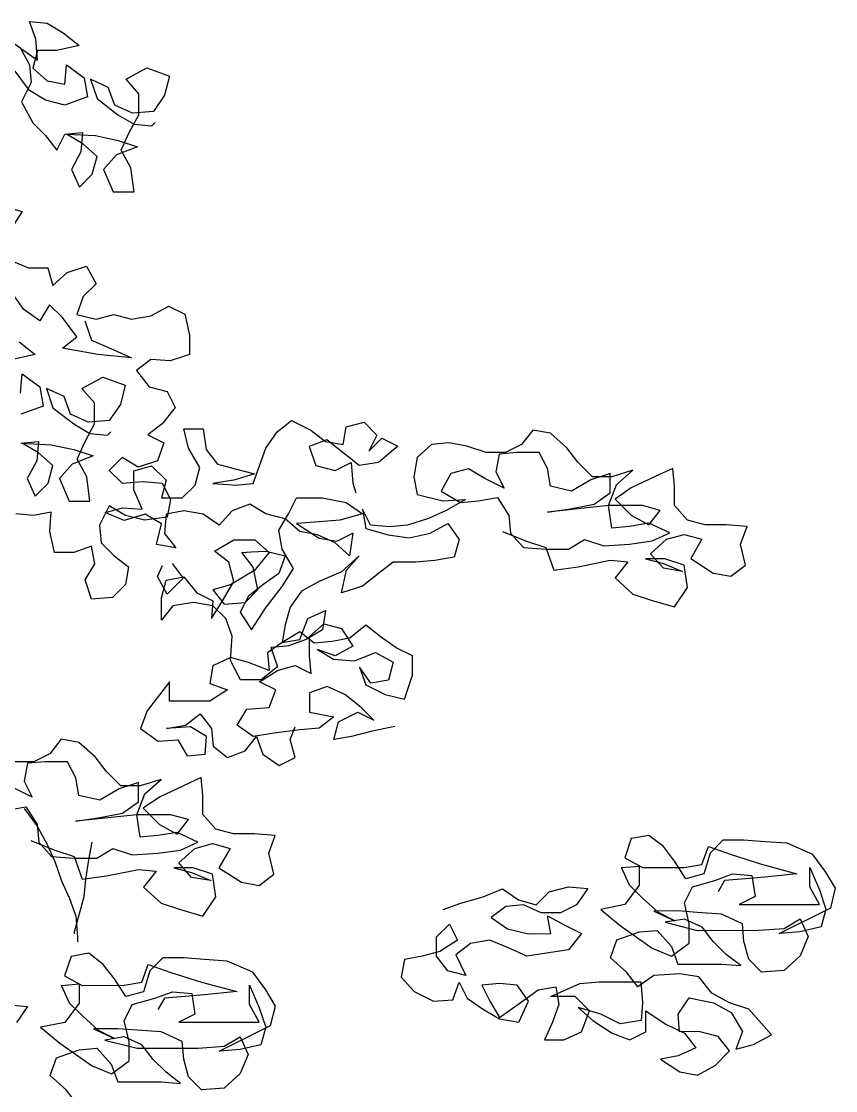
# Model space of a CAD drawing. Header units: millimetres. Extents: x 61831 to 121408, y 302 to 24841.
# Drawn here: x 99131 to 100001, y 7103 to 8245 of the extents above; entities that cross this region are included whole.
import ezdxf

# ---------------------------------------------------------------- set-up
doc = ezdxf.new("R2010")
doc.units = ezdxf.units.MM

# ---------------------------------------------------------------- blocks, each defined once
blk = doc.blocks.new('A$C299802A9')
at = {"color": 64, "true_color": 0x7aa300}
for p, q in [((2003.8, 4968.7), (1996.9, 4987.6)), ((1996.9, 4987.6), (2015.8, 4985.9)), ((2015.8, 4985.9), (2033, 4975.6)), ((1967.7, 4973.8), (1988.3, 4958.4)), ((2005.5, 4946.4), (2003.8, 4968.7)), ((2033, 4975.6), (2050.2, 4961.9)), ((1986.6, 4960.1), (1997, 4941.2)), ((1988.3, 4958.4), (2005.5, 4946.4)), ((2050.2, 4961.9), (2026.2, 4956.7)), ((2005.5, 4956.7), (2000.4, 4937.8)), ((2026.2, 4956.7), (2005.5, 4956.7)), ((1997, 4913.7), (1981.5, 4934.3)), ((1997, 4941.2), (1998.7, 4922.3)), ((2000.4, 4937.8), (2015.9, 4924)), ((2034.8, 4920.6), (2036.5, 4941.3)), ((2036.5, 4941.3), (2055.4, 4927.5)), ((2015.9, 4924), (2034.8, 4920.6)), ((2055.4, 4927.5), (2058.9, 4906.9)), ((1998.7, 4922.3), (1988.4, 4901.7)), ((2014.2, 4903.4), (1997, 4913.7)), ((1988.4, 4901.7), (2000.4, 4879.3)), ((2034.8, 4898.3), (2014.2, 4903.4)), ((2058.9, 4906.9), (2034.8, 4898.3)), ((2000.4, 4879.3), (2014.2, 4865.6)), ((2026.3, 4850.1), (2034.8, 4867.3)), ((2034.8, 4867.3), (2053.7, 4869.1)), ((2053.8, 4857), (2036.6, 4867.3)), ((2036.6, 4867.3), (2067.5, 4865.6)), ((2053.7, 4869.1), (2052, 4848.4)), ((2067.5, 4865.6), (2083.6, 4862.2)), ((2014.2, 4865.6), (2026.3, 4850.1)), ((2069.2, 4843.3), (2053.8, 4857)), ((2052, 4848.4), (2041.7, 4829.5)), ((2064.1, 4824.4), (2069.2, 4843.3)), ((2089.5, 4844.7), (2076.1, 4829.6)), ((2041.7, 4829.5), (2050.4, 4810.6)), ((2050.4, 4810.6), (2064.1, 4824.4)), ((2076.1, 4829.6), (2086.5, 4805.5)), ((2086.5, 4805.5), (2102.9, 4805.5)), ((1970.2, 4789.8), (1989.1, 4784.7)), ((1989.1, 4784.7), (1977.1, 4765.7)), ((1975.4, 4733.1), (1996, 4724.5)), ((1996, 4724.5), (2016.6, 4724.5)), ((2016.6, 4724.5), (2021.8, 4705.6)), ((2021.8, 4705.6), (2037.3, 4719.4)), ((2037.3, 4719.4), (2057.9, 4726.3)), ((2057.9, 4726.3), (2068.2, 4707.4)), ((2068.2, 4707.4), (2054.5, 4693.6)), ((1990.9, 4679.8), (1978.8, 4697)), ((2018.4, 4685), (2008.1, 4667.8)), ((2032.2, 4671.2), (2018.4, 4685)), ((2054.5, 4693.6), (2047.6, 4674.7)), ((2008.1, 4667.8), (1990.9, 4679.8)), ((2047.6, 4674.7), (2068.3, 4669.6)), ((2068.3, 4669.6), (2087.2, 4674.7)), ((2087.2, 4674.7), (2106.1, 4669.6)), ((2106.1, 4669.6), (2126.7, 4673.1)), ((2126.7, 4673.1), (2144.6, 4682.9)), ((2047.6, 4650.6), (2032.2, 4671.2)), ((2056.2, 4667.8), (2063.1, 4647.2)), ((2032.2, 4638.6), (2047.6, 4650.6)), ((1985.8, 4645.4), (2003, 4631.7)), ((2070, 4631.7), (2032.2, 4638.6)), ((2063.1, 4647.2), (2087.2, 4636.9)), ((2003, 4631.7), (1978.9, 4626.5)), ((2106.1, 4628.3), (2070, 4631.7)), ((2087.2, 4636.9), (2106.1, 4628.3)), ((2126.7, 4626.6), (2111.3, 4614.6)), ((2147.4, 4624.9), (2126.7, 4626.6)), ((2162.6, 4630), (2147.4, 4624.9)), ((2111.3, 4614.6), (2125, 4597.4)), ((1987.5, 4590.4), (1989.2, 4611)), ((1989.2, 4611), (2008.2, 4597.3)), ((2052.8, 4595.6), (2075.2, 4607.7)), ((2075.2, 4607.7), (2099.3, 4599.1)), ((2008.2, 4597.3), (2011.6, 4576.7)), ((2033.9, 4587), (2015, 4595.6)), ((2015, 4595.6), (2021.9, 4575)), ((2066.6, 4580.2), (2052.8, 4595.6)), ((2099.3, 4599.1), (2094.1, 4578.5)), ((2125, 4597.4), (2144, 4592.3)), ((2144, 4592.3), (2152.6, 4575.1)), ((2040.8, 4568.1), (2033.9, 4587)), ((2066.6, 4557.8), (2066.6, 4580.2)), ((2011.6, 4576.7), (1987.6, 4568.1)), ((2021.9, 4575), (2044.3, 4557.8)), ((2094.1, 4578.5), (2082.1, 4561.3)), ((2152.6, 4575.1), (2138.8, 4557.9)), ((2059.8, 4559.5), (2040.8, 4568.1)), ((2044.3, 4557.8), (2061.5, 4547.5)), ((2056.3, 4538.9), (2066.6, 4557.8)), ((2082.1, 4561.3), (2059.8, 4559.5)), ((2138.8, 4557.9), (2123.4, 4545.9)), ((2061.5, 4547.5), (2080.4, 4545.8)), ((2080.4, 4545.8), (2083.8, 4549.3)), ((2123.4, 4545.9), (2140.6, 4537.3)), ((2167, 4531.9), (2161.9, 4552.5)), ((2161.9, 4552.5), (2182.5, 4552.5)), ((2182.5, 4552.5), (2185.9, 4530.2)), ((1987.6, 4537.1), (2006.5, 4538.9)), ((2006.5, 4526.8), (1989.3, 4537.1)), ((1989.3, 4537.1), (2020.2, 4535.4)), ((2006.5, 4538.9), (2004.8, 4518.2)), ((2020.2, 4535.4), (2044.3, 4530.3)), ((2047.8, 4520), (2056.3, 4538.9)), ((2140.6, 4537.3), (2133.7, 4518.4)), ((2022, 4513.1), (2006.5, 4526.8)), ((2064.9, 4523.5), (2042.6, 4514.8)), ((2044.3, 4530.3), (2064.9, 4523.5)), ((2179.1, 4511.2), (2167, 4531.9)), ((2185.9, 4530.2), (2198, 4514.7)), ((2004.8, 4518.2), (1994.5, 4499.3)), ((2016.8, 4494.2), (2022, 4513.1)), ((2042.6, 4514.8), (2028.9, 4499.4)), ((2058.1, 4501.1), (2047.8, 4520)), ((2095.9, 4521.8), (2082.1, 4508)), ((2113.1, 4511.5), (2095.9, 4521.8)), ((2108.6, 4507.7), (2127.5, 4512.9)), ((2133.7, 4518.4), (2113.1, 4511.5)), ((2127.5, 4512.9), (2143, 4497.5)), ((2198, 4514.7), (2202.3, 4513.5)), ((2061.6, 4475.3), (2058.1, 4501.1)), ((2082.1, 4508), (2095.9, 4494.3)), ((2108.6, 4487.1), (2108.6, 4507.7)), ((2173.9, 4492.3), (2179.1, 4511.2)), ((1994.5, 4499.3), (2003.1, 4480.4)), ((2003.1, 4480.4), (2016.8, 4494.2)), ((2028.9, 4499.4), (2039.2, 4475.3)), ((2095.9, 4494.3), (2118.3, 4496)), ((2118.3, 4496), (2138.9, 4494.3)), ((2143, 4497.5), (2137.9, 4478.6)), ((2138.9, 4494.3), (2147.5, 4477.1)), ((2160.2, 4478.6), (2173.9, 4492.3)), ((2208.1, 4496.4), (2192.8, 4494.1)), ((2192.8, 4494.1), (2209.3, 4492.9)), ((2117.2, 4466.5), (2108.6, 4487.1)), ((2137.9, 4478.6), (2160.2, 4478.6)), ((2039.2, 4475.3), (2061.6, 4475.3)), ((2082.2, 4470.2), (2071.9, 4449.5)), ((2077.7, 4463), (2096.6, 4468.2)), ((2099.4, 4459.9), (2082.2, 4470.2)), ((2096.6, 4468.2), (2117.2, 4466.5)), ((2147.5, 4477.1), (2144.1, 4458.2)), ((2218.2, 4466.6), (2213.5, 4464.9)), ((2001.4, 4459.8), (1982.5, 4461.5)), ((2020.3, 4463.3), (2001.4, 4459.8)), ((2018.6, 4442.6), (2020.3, 4463.3)), ((2098.3, 4454.5), (2077.7, 4463)), ((2120.7, 4461.3), (2098.3, 4454.5)), ((2120, 4454.7), (2099.4, 4459.9)), ((2144.1, 4458.2), (2120, 4454.7)), ((2137.9, 4451.1), (2120.7, 4461.3)), ((2143, 4461.4), (2141.3, 4440.7)), ((2161.9, 4464.8), (2143, 4461.4)), ((2182.6, 4461.4), (2161.9, 4464.8)), ((2199.8, 4449.4), (2182.6, 4461.4)), ((2213.5, 4464.9), (2199.8, 4449.4)), ((2071.9, 4449.5), (2073.6, 4430.6)), ((2132.7, 4428.7), (2137.9, 4451.1)), ((2023.8, 4420.3), (2018.6, 4442.6)), ((2141.3, 4440.7), (2153.4, 4425.3)), ((2194.6, 4421.9), (2215.2, 4433.9)), ((2215.2, 4433.9), (2229.4, 4433.9)), ((2044.4, 4420.3), (2023.8, 4420.3)), ((2063.3, 4427.2), (2044.4, 4420.3)), ((2066.8, 4408.3), (2063.3, 4427.2)), ((2073.6, 4430.6), (2087.4, 4416.9)), ((2153.4, 4425.3), (2132.7, 4428.7)), ((2210.1, 4409.9), (2194.6, 4421.9)), ((2223.9, 4420.2), (2233.8, 4420.9)), ((2235.9, 4404.7), (2223.9, 4420.2)), ((2087.4, 4416.9), (2102.9, 4404.9)), ((2215.3, 4389.2), (2210.1, 4409.9)), ((2056.5, 4391.1), (2066.8, 4408.3)), ((2102.9, 4404.9), (2099.4, 4386)), ((2133.8, 4394.6), (2139, 4406.6)), ((2149.3, 4408.4), (2161.3, 4392.9)), ((2237.6, 4401.3), (2211.9, 4385.8)), ((2241.1, 4380.7), (2235.9, 4404.7)), ((2239.6, 4403.8), (2237.6, 4401.3)), ((2063.4, 4370.5), (2056.5, 4391.1)), ((2099.4, 4386), (2085.7, 4372.2)), ((2144.1, 4375.7), (2133.8, 4394.6)), ((2138, 4372), (2143.1, 4390.9)), ((2143.1, 4390.9), (2162, 4394.3)), ((2161.3, 4392.9), (2144.1, 4375.7)), ((2162, 4394.3), (2175.8, 4377.2)), ((2203.3, 4368.6), (2215.3, 4389.2)), ((2175.8, 4377.2), (2193, 4368.6)), ((2211.9, 4385.8), (2193, 4380.6)), ((2193, 4380.6), (2205, 4365.2)), ((2227.3, 4366.9), (2241.1, 4380.7)), ((2245.8, 4385.5), (2230.8, 4373.8)), ((2085.7, 4372.2), (2063.4, 4370.5)), ((2138, 4347.9), (2138, 4372)), ((2150, 4363.4), (2138, 4347.9)), ((2172.3, 4366.9), (2150, 4363.4)), ((2193, 4363.4), (2172.3, 4366.9)), ((2193, 4368.6), (2191.3, 4349.7)), ((2191.3, 4349.7), (2203.3, 4368.6)), ((2206.7, 4349.7), (2193, 4363.4)), ((2205, 4365.2), (2227.3, 4366.9)), ((2230.8, 4373.8), (2222.2, 4356.6)), ((2249.7, 4361.8), (2252.6, 4365.6)), ((2222.2, 4356.6), (2234.2, 4337.7)), ((2234.2, 4337.7), (2249.7, 4361.8)), ((2213.6, 4330.8), (2206.7, 4349.7)), ((2211.9, 4305), (2213.6, 4330.8)), ((2266.8, 4324), (2251.4, 4313.2)), ((2268.1, 4320), (2254.9, 4318.8)), ((2254.9, 4318.8), (2261.8, 4298.2)), ((2211.9, 4308.1), (2193, 4299.4)), ((2230.8, 4302.9), (2211.9, 4308.1)), ((2251.4, 4313.2), (2253.2, 4294.3)), ((2193, 4299.4), (2189.6, 4280.5)), ((2222.3, 4284.4), (2211.9, 4305)), ((2253.2, 4294.3), (2230.8, 4302.9)), ((2261.8, 4298.2), (2244.6, 4284.4)), ((2261.8, 4294.4), (2275.6, 4298.1)), ((2244.6, 4284.4), (2222.3, 4284.4)), ((2242.9, 4282.3), (2261.8, 4294.4)), ((2146.6, 4282.2), (2122.6, 4251.3)), ((2146.6, 4261.6), (2146.6, 4282.2)), ((2189.6, 4280.5), (2208.5, 4273.7)), ((2208.5, 4273.7), (2189.6, 4261.6)), ((2260.1, 4273.7), (2242.9, 4282.3)), ((2253.2, 4254.8), (2260.1, 4273.7)), ((2189.6, 4261.6), (2146.6, 4261.6)), ((2122.6, 4251.3), (2115.7, 4232.3)), ((2218.8, 4235.9), (2229.1, 4253.1)), ((2229.1, 4253.1), (2253.2, 4254.8)), ((2163.8, 4235.8), (2179.3, 4247.9)), ((2179.3, 4247.9), (2191.3, 4232.4)), ((2115.7, 4232.3), (2134.6, 4218.6)), ((2143.2, 4232.4), (2163.8, 4235.8)), ((2169, 4234.1), (2143.2, 4232.4)), ((2186.2, 4223.8), (2169, 4234.1)), ((2191.3, 4232.4), (2193.1, 4213.5)), ((2236, 4223.9), (2218.8, 4235.9)), ((2258.4, 4227.3), (2236, 4223.9)), ((2285.9, 4230.8), (2258.4, 4227.3)), ((2275.6, 4220.5), (2280.7, 4234.2)), ((2298.2, 4231.8), (2285.9, 4230.8)), ((2030.8, 4220.9), (2018.8, 4205.4)), ((2049.8, 4217.5), (2030.8, 4220.9)), ((2067, 4202), (2049.8, 4217.5)), ((2134.6, 4218.6), (2155.3, 4220.3)), ((2155.3, 4220.3), (2165.6, 4203.2)), ((2184.5, 4204.9), (2186.2, 4223.8)), ((2227.5, 4208.4), (2239.5, 4223.9)), ((2239.5, 4223.9), (2246.4, 4205)), ((2280.7, 4201.5), (2275.6, 4220.5)), ((2018.8, 4205.4), (2001.6, 4196.8)), ((2165.6, 4203.2), (2184.5, 4204.9)), ((2193.1, 4213.5), (2208.6, 4201.5)), ((2208.6, 4201.5), (2227.5, 4208.4)), ((2246.4, 4205), (2263.6, 4192.9)), ((2001.6, 4196.8), (1981, 4196.8)), ((1994.8, 4195.1), (1991.4, 4176.2)), ((2013.7, 4196.8), (1994.8, 4195.1)), ((2037.7, 4196.8), (2013.7, 4196.8)), ((2046.4, 4179.7), (2037.7, 4196.8)), ((2079, 4186.6), (2067, 4202)), ((2263.6, 4192.9), (2280.7, 4201.5)), ((2094.5, 4171.1), (2079, 4186.6)), ((2000, 4159), (1979.3, 4169.3)), ((1991.4, 4176.2), (2000, 4159)), ((2049.8, 4160.8), (2046.4, 4179.7)), ((2113.4, 4174.6), (2092.8, 4167.7)), ((2115.1, 4171.1), (2094.5, 4171.1)), ((2113.4, 4153.9), (2113.4, 4174.6)), ((2137.5, 4178), (2115.1, 4171.1)), ((2120.3, 4162.5), (2137.5, 4178)), ((2161.5, 4171.2), (2135.8, 4159.1)), ((2180.4, 4179.8), (2161.5, 4171.2)), ((2182.2, 4160.9), (2180.4, 4179.8)), ((2072.2, 4155.6), (2049.8, 4160.8)), ((2092.8, 4167.7), (2072.2, 4155.6)), ((2111.7, 4140.2), (2120.3, 4162.5)), ((2135.8, 4159.1), (2118.6, 4147.1)), ((2182.2, 4140.3), (2182.2, 4160.9)), ((1972.5, 4145.2), (1993.1, 4148.7)), ((1991.4, 4147), (2005.1, 4128.1)), ((1993.1, 4148.7), (2005.1, 4129.8)), ((2096.2, 4141.9), (2113.4, 4153.9)), ((2118.6, 4147.1), (2135.8, 4129.9)), ((2111.7, 4140.2), (2046.4, 4133.3)), ((2046.4, 4133.3), (2070.5, 4136.7)), ((2070.5, 4136.7), (2096.2, 4141.9)), ((2147.8, 4140.2), (2111.7, 4140.2)), ((2115.2, 4116.1), (2111.7, 4140.2)), ((2166.7, 4135.1), (2147.8, 4140.2)), ((2154.7, 4119.6), (2166.7, 4135.1)), ((2195.9, 4124.8), (2182.2, 4140.3)), ((2005.1, 4129.8), (2006.9, 4110.9)), ((2005.1, 4128.1), (2015.5, 4109.2)), ((2135.8, 4129.9), (2154.7, 4119.6)), ((2214.9, 4119.7), (2195.9, 4124.8)), ((1998.3, 4112.6), (2024.1, 4102.3)), ((2134.1, 4117.9), (2115.2, 4116.1)), ((2154.7, 4121.3), (2134.1, 4117.9)), ((2177, 4111), (2154.7, 4121.3)), ((2237.2, 4119.7), (2214.9, 4119.7)), ((2259.5, 4118), (2237.2, 4119.7)), ((2252.7, 4099.1), (2259.5, 4118)), ((2006.9, 4110.9), (2020.6, 4095.4)), ((2015.5, 4109.2), (2024.1, 4090.3)), ((2024.1, 4102.3), (2044.7, 4095.4)), ((2063.6, 4110.9), (2060.2, 4092)), ((2068.8, 4093.7), (2086, 4104.1)), ((2086, 4104.1), (2106.6, 4097.2)), ((2134.1, 4099), (2158.2, 4102.4)), ((2156.4, 4088.7), (2173.6, 4104.2)), ((2158.2, 4102.4), (2177, 4111)), ((2173.6, 4104.2), (2192.5, 4109.3)), ((2192.5, 4109.3), (2211.4, 4104.2)), ((2211.4, 4104.2), (2199.4, 4083.5)), ((2020.6, 4095.4), (2044.7, 4093.7)), ((2024.1, 4090.3), (2031, 4069.6)), ((2044.7, 4095.4), (2053.3, 4071.4)), ((2044.7, 4093.7), (2068.8, 4093.7)), ((2060.2, 4092), (2056.8, 4071.4)), ((2106.6, 4097.2), (2134.1, 4099)), ((2257.9, 4076.7), (2252.7, 4099.1)), ((2079.1, 4074.8), (2113.5, 4081.7)), ((2113.5, 4081.7), (2132.4, 4080)), ((2132.4, 4080), (2118.7, 4062.8)), ((2171.9, 4083.5), (2151.3, 4083.5)), ((2151.3, 4083.5), (2170.2, 4078.4)), ((2170.2, 4073.2), (2156.4, 4088.7)), ((2170.2, 4078.4), (2190.8, 4069.8)), ((2192.6, 4076.7), (2171.9, 4083.5)), ((2199.4, 4083.5), (2223.5, 4068.1)), ((2031, 4069.6), (2039.6, 4050.7)), ((2053.3, 4071.4), (2079.1, 4074.8)), ((2056.8, 4071.4), (2055.1, 4052.5)), ((2190.8, 4069.8), (2170.2, 4073.2)), ((2196, 4052.6), (2192.6, 4076.7)), ((2223.5, 4068.1), (2242.4, 4064.7)), ((2242.4, 4064.7), (2257.9, 4076.7)), ((2118.7, 4062.8), (2137.6, 4045.7)), ((2039.6, 4050.7), (2046.5, 4031.8)), ((2055.1, 4052.5), (2044.8, 4014.7)), ((2137.6, 4045.7), (2158.2, 4038.8)), ((2182.3, 4032), (2196, 4052.6)), ((2158.2, 4038.8), (2182.3, 4032)), ((2046.5, 4031.8), (2048.2, 4009.5)), ((2044.8, 4014.7), (2044.8, 4012.9)), ((2048.2, 4009.5), (2048.2, 4004.3)), ((2041.4, 3988.9), (2034.5, 3968.2)), ((2060.3, 3992.3), (2041.4, 3988.9)), ((2075.8, 3980.3), (2060.3, 3992.3)), ((2139.3, 3987.2), (2125.6, 3973.5)), ((2161.7, 3987.3), (2139.3, 3987.2)), ((2184, 3985.6), (2161.7, 3987.3)), ((2087.8, 3964.8), (2075.8, 3980.3)), ((2117, 3961.4), (2123.9, 3980.3)), ((2123.9, 3980.3), (2148, 3971.8)), ((2208.1, 3983.9), (2184, 3985.6)), ((2235.6, 3971.9), (2208.1, 3983.9)), ((2034.5, 3968.2), (2053.4, 3957.9)), ((2099.9, 3945.9), (2087.8, 3964.8)), ((2125.6, 3973.5), (2118.8, 3951.1)), ((2148, 3971.8), (2180.6, 3961.5)), ((2249.4, 3953), (2235.6, 3971.9)), ((2031.1, 3957.9), (2050, 3959.7)), ((2039.7, 3939), (2031.1, 3957.9)), ((2050, 3959.7), (2050, 3939)), ((2053.4, 3957.9), (2098.1, 3958)), ((2098.1, 3958), (2117, 3961.4)), ((2180.6, 3961.5), (2218.4, 3951.2)), ((2232.2, 3937.5), (2232.2, 3958.1)), ((2232.2, 3958.1), (2242.5, 3934)), ((2259.7, 3935.8), (2249.4, 3953)), ((2118.8, 3951.1), (2099.9, 3945.9)), ((2106.7, 3937.4), (2130.8, 3944.3)), ((2130.8, 3944.3), (2149.7, 3951.1)), ((2141.1, 3944.3), (2134.2, 3932.2)), ((2163.4, 3946), (2141.1, 3944.3)), ((2149.7, 3951.1), (2170.3, 3949.4)), ((2184.1, 3947.7), (2163.4, 3946)), ((2170.3, 3949.4), (2173.8, 3927.1)), ((2218.4, 3951.2), (2184.1, 3947.7)), ((1974.4, 3937.2), (1995, 3935.5)), ((1995, 3935.5), (1983, 3918.3)), ((2050, 3939), (2034.6, 3918.4)), ((2053.5, 3925.3), (2039.7, 3939)), ((2098.2, 3920.2), (2106.7, 3937.4)), ((2242.5, 3918.6), (2232.2, 3937.5)), ((2242.5, 3934), (2249.4, 3913.4)), ((2254.6, 3915.1), (2259.7, 3935.8)), ((2034.6, 3918.4), (2008.8, 3913.2)), ((2070.7, 3909.8), (2053.5, 3925.3)), ((2103.3, 3897.8), (2098.2, 3920.2)), ((2173.8, 3927.1), (2156.6, 3918.5)), ((2156.6, 3918.5), (2242.5, 3918.6)), ((2008.8, 3913.2), (2029.4, 3896)), ((2091.3, 3911.6), (2065.5, 3911.5)), ((2065.5, 3911.5), (2087.9, 3901.2)), ((2087.9, 3901.2), (2070.7, 3909.8)), ((2111.9, 3909.9), (2091.3, 3911.6)), ((2137.7, 3908.2), (2111.9, 3909.9)), ((2160.1, 3897.9), (2137.7, 3908.2)), ((2199.6, 3887.6), (2254.6, 3915.1)), ((2249.4, 3913.4), (2244.3, 3894.5)), ((2029.4, 3896), (2063.8, 3872)), ((2098.2, 3903), (2077.5, 3899.5)), ((2077.5, 3899.5), (2111.9, 3891)), ((2117.1, 3894.4), (2098.2, 3903)), ((2103.4, 3877.2), (2103.3, 3897.8)), ((2161.8, 3879), (2160.1, 3897.9)), ((2204.8, 3892.8), (2221.9, 3903.1)), ((2221.9, 3903.1), (2230.5, 3884.2)), ((2026, 3880.6), (2050.1, 3889.2)), ((2050.1, 3889.2), (2069, 3890.9)), ((2069, 3890.9), (2084.4, 3873.7)), ((2111.9, 3891), (2177.3, 3891)), ((2129.1, 3878.9), (2117.1, 3894.4)), ((2177.3, 3891), (2204.8, 3892.8)), ((2221.9, 3889.3), (2199.6, 3887.6)), ((2244.3, 3894.5), (2221.9, 3889.3)), ((2230.5, 3884.2), (2222, 3863.6)), ((2019.1, 3861.6), (2026, 3880.6)), ((2063.8, 3872), (2084.5, 3863.4)), ((2084.4, 3873.7), (2091.3, 3854.8)), ((2084.5, 3863.4), (2103.4, 3877.2)), ((2142.9, 3865.2), (2129.1, 3878.9)), ((2167, 3860.1), (2161.8, 3879)), ((2036.3, 3846.2), (2019.1, 3861.6)), ((2158.4, 3853.2), (2142.9, 3865.2)), ((2222, 3863.6), (2204.8, 3848.1)), ((2091.3, 3854.8), (2137.8, 3854.9)), ((2137.8, 3854.9), (2158.4, 3853.2)), ((2180.7, 3846.3), (2167, 3860.1)), ((2048.4, 3830.7), (2036.3, 3846.2)), ((2204.8, 3848.1), (2180.7, 3846.3))]:
    blk.add_line(p, q, dxfattribs=at)
at = {"color": 62, "true_color": 0x91c200}
for p, q in [((2049.4, 4962.5), (2050.2, 4961.9)), ((2050.2, 4961.9), (2049.7, 4961.8)), ((2100.1, 4925.8), (2122.4, 4937.9)), ((2122.4, 4937.9), (2146.5, 4929.3)), ((2081.2, 4917.2), (2062.3, 4925.8)), ((2062.3, 4925.8), (2069.2, 4905.2)), ((2113.9, 4910.4), (2100.1, 4925.8)), ((2146.5, 4929.3), (2141.4, 4908.7)), ((2088.1, 4898.3), (2081.2, 4917.2)), ((2069.2, 4905.2), (2091.5, 4888)), ((2113.9, 4888), (2113.9, 4910.4)), ((2141.4, 4908.7), (2129.4, 4891.5)), ((2107, 4889.7), (2088.1, 4898.3)), ((2129.4, 4891.5), (2107, 4889.7)), ((2091.5, 4888), (2108.7, 4877.7)), ((2103.6, 4869.1), (2113.9, 4888)), ((2108.7, 4877.7), (2127.6, 4876)), ((2127.6, 4876), (2131.1, 4879.5)), ((2095, 4850.2), (2103.6, 4869.1)), ((2083.6, 4862.2), (2091.6, 4860.5)), ((2091.6, 4860.5), (2112.2, 4853.7)), ((2089.9, 4845), (2089.5, 4844.7)), ((2112.2, 4853.7), (2089.9, 4845)), ((2105.3, 4831.3), (2095, 4850.2)), ((2108.8, 4805.5), (2105.3, 4831.3)), ((2102.9, 4805.5), (2108.8, 4805.5)), ((2144.6, 4682.9), (2145.6, 4683.4)), ((2145.6, 4683.4), (2162.8, 4674.8)), ((2162.8, 4674.8), (2168, 4652.5)), ((2168, 4652.5), (2168, 4631.8)), ((2168, 4631.8), (2162.6, 4630)), ((2261.6, 4549.1), (2277, 4561.2)), ((2277, 4561.2), (2297.6, 4550.9)), ((2335.5, 4554.4), (2354.4, 4559.5)), ((2354.4, 4559.5), (2368.1, 4545.8)), ((2249.5, 4531.9), (2261.6, 4549.1)), ((2297.6, 4550.9), (2313.1, 4538.9)), ((2332, 4535.5), (2335.5, 4554.4)), ((2534.9, 4551.1), (2522.8, 4535.6)), ((2553.8, 4547.7), (2534.9, 4551.1)), ((2571, 4532.2), (2553.8, 4547.7)), ((2314.8, 4540.6), (2295.9, 4533.7)), ((2313.1, 4538.9), (2332, 4535.5)), ((2349.2, 4513.1), (2314.8, 4540.6)), ((2368.1, 4545.8), (2359.5, 4528.6)), ((2359.5, 4528.6), (2373.3, 4542.4)), ((2373.3, 4542.4), (2390.5, 4533.8)), ((2426.6, 4535.5), (2411.1, 4521.8)), ((2445.5, 4537.3), (2426.6, 4535.5)), ((2464.4, 4533.9), (2445.5, 4537.3)), ((2522.8, 4535.6), (2505.7, 4527)), ((2235.8, 4494.1), (2249.5, 4531.9)), ((2295.9, 4533.7), (2302.8, 4513.1)), ((2390.5, 4533.8), (2369.9, 4516.6)), ((2485, 4527), (2464.4, 4533.9)), ((2505.7, 4527), (2485, 4527)), ((2498.8, 4525.3), (2495.4, 4506.4)), ((2517.7, 4527), (2498.8, 4525.3)), ((2541.7, 4527), (2517.7, 4527)), ((2550.4, 4509.9), (2541.7, 4527)), ((2583, 4516.8), (2571, 4532.2)), ((2202.3, 4513.5), (2216.9, 4509.6)), ((2302.8, 4513.1), (2323.5, 4507.9)), ((2323.5, 4507.9), (2340.7, 4516.6)), ((2340.7, 4516.6), (2342.4, 4494.2)), ((2369.9, 4516.6), (2349.2, 4513.1)), ((2411.1, 4521.8), (2407.7, 4501.1)), ((2598.5, 4501.3), (2583, 4516.8)), ((2237.5, 4504.4), (2215.2, 4497.5)), ((2216.9, 4509.6), (2237.5, 4504.4)), ((2407.7, 4501.1), (2411.2, 4482.2)), ((2447.2, 4504.6), (2436.9, 4485.7)), ((2466.1, 4509.8), (2447.2, 4504.6)), ((2483.3, 4499.5), (2466.1, 4509.8)), ((2495.4, 4506.4), (2504, 4489.2)), ((2553.8, 4491), (2550.4, 4509.9)), ((2617.4, 4504.8), (2596.8, 4497.9)), ((2619.1, 4501.3), (2598.5, 4501.3)), ((2617.4, 4484.1), (2617.4, 4504.8)), ((2641.5, 4508.2), (2619.1, 4501.3)), ((2624.3, 4492.7), (2641.5, 4508.2)), ((2665.5, 4501.4), (2639.8, 4489.3)), ((2684.4, 4510), (2665.5, 4501.4)), ((2686.2, 4491.1), (2684.4, 4510)), ((2215.2, 4497.5), (2208.1, 4496.4)), ((2209.3, 4492.9), (2216.9, 4492.4)), ((2216.9, 4492.4), (2235.8, 4494.1)), ((2342.4, 4494.2), (2345.8, 4483.9)), ((2504, 4489.2), (2483.3, 4499.5)), ((2576.2, 4485.8), (2553.8, 4491)), ((2596.8, 4497.9), (2576.2, 4485.8)), ((2615.7, 4470.4), (2624.3, 4492.7)), ((2639.8, 4489.3), (2622.6, 4477.3)), ((2686.2, 4470.5), (2686.2, 4491.1)), ((2273.7, 4461.5), (2282.2, 4478.7)), ((2282.2, 4478.7), (2309.7, 4478.7)), ((2309.7, 4478.7), (2335.5, 4473.6)), ((2411.2, 4482.2), (2438.7, 4475.4)), ((2436.9, 4485.7), (2457.6, 4473.7)), ((2476.5, 4475.4), (2497.1, 4478.9)), ((2497.1, 4478.9), (2509.2, 4460)), ((2600.2, 4472.1), (2617.4, 4484.1)), ((2232.4, 4471.8), (2218.2, 4466.6)), ((2249.6, 4461.5), (2232.4, 4471.8)), ((2335.5, 4473.6), (2352.7, 4461.6)), ((2361.3, 4449.5), (2352.7, 4466.7)), ((2352.7, 4466.7), (2356.2, 4446.1)), ((2438.7, 4475.4), (2462.7, 4477.1)), ((2462.7, 4477.1), (2442.1, 4465.1)), ((2457.6, 4473.7), (2476.5, 4475.4)), ((2615.7, 4470.4), (2550.4, 4463.5)), ((2550.4, 4463.5), (2574.5, 4466.9)), ((2574.5, 4466.9), (2600.2, 4472.1)), ((2651.8, 4470.4), (2615.7, 4470.4)), ((2619.2, 4446.3), (2615.7, 4470.4)), ((2622.6, 4477.3), (2639.8, 4460.1)), ((2670.7, 4465.3), (2651.8, 4470.4)), ((2699.9, 4455), (2686.2, 4470.5)), ((2270.2, 4456.3), (2249.6, 4461.5)), ((2263.4, 4444.3), (2273.7, 4461.5)), ((2285.7, 4442.6), (2270.2, 4456.3)), ((2328.7, 4454.7), (2306.3, 4452.9)), ((2352.7, 4461.6), (2328.7, 4454.7)), ((2423.2, 4456.5), (2400.9, 4449.6)), ((2442.1, 4465.1), (2423.2, 4456.5)), ((2509.2, 4460), (2510.9, 4441.1)), ((2639.8, 4460.1), (2658.7, 4449.8)), ((2658.7, 4449.8), (2670.7, 4465.3)), ((2718.9, 4449.9), (2699.9, 4455)), ((2266.8, 4423.7), (2263.4, 4444.3)), ((2306.3, 4452.9), (2282.3, 4451.2)), ((2282.3, 4451.2), (2306.3, 4435.7)), ((2356.2, 4446.1), (2380.3, 4439.2)), ((2382, 4447.8), (2361.3, 4449.5)), ((2400.9, 4449.6), (2382, 4447.8)), ((2424.9, 4441), (2443.8, 4451.3)), ((2443.8, 4451.3), (2455.9, 4434.2)), ((2638.1, 4448.1), (2619.2, 4446.3)), ((2658.7, 4451.5), (2638.1, 4448.1)), ((2681.1, 4441.2), (2658.7, 4451.5)), ((2741.2, 4449.9), (2718.9, 4449.9)), ((2763.6, 4448.2), (2741.2, 4449.9)), ((2756.7, 4429.3), (2763.6, 4448.2)), ((2229.4, 4433.9), (2237.6, 4434)), ((2237.6, 4434), (2253.1, 4420.2)), ((2304.6, 4439.2), (2285.7, 4442.6)), ((2323.5, 4430.6), (2304.6, 4439.2)), ((2306.3, 4435.7), (2325.3, 4432.3)), ((2325.3, 4432.3), (2342.4, 4440.9)), ((2342.4, 4440.9), (2339, 4416.9)), ((2380.3, 4439.2), (2402.6, 4435.8)), ((2402.6, 4435.8), (2424.9, 4441)), ((2455.9, 4434.2), (2450.8, 4415.2)), ((2502.3, 4442.8), (2528.1, 4432.5)), ((2510.9, 4441.1), (2524.7, 4425.6)), ((2528.1, 4432.5), (2548.7, 4425.6)), ((2572.8, 4423.9), (2590, 4434.3)), ((2590, 4434.3), (2610.6, 4427.4)), ((2638.1, 4429.2), (2662.2, 4432.6)), ((2660.4, 4418.9), (2677.6, 4434.4)), ((2662.2, 4432.6), (2681.1, 4441.2)), ((2677.6, 4434.4), (2696.5, 4439.5)), ((2696.5, 4439.5), (2715.4, 4434.4)), ((2715.4, 4434.4), (2703.4, 4413.8)), ((2233.8, 4420.9), (2249.6, 4421.9)), ((2253.1, 4420.2), (2239.6, 4403.8)), ((2249.6, 4421.9), (2270.3, 4416.8)), ((2278.9, 4403.1), (2266.8, 4423.7)), ((2339, 4416.9), (2323.5, 4430.6)), ((2524.7, 4425.6), (2548.7, 4423.9)), ((2548.7, 4425.6), (2557.3, 4401.6)), ((2548.7, 4423.9), (2572.8, 4423.9)), ((2610.6, 4427.4), (2638.1, 4429.2)), ((2761.9, 4406.9), (2756.7, 4429.3)), ((2270.3, 4416.8), (2263.4, 4397.9)), ((2349.3, 4416.9), (2330.4, 4399.7)), ((2335.6, 4401.4), (2349.3, 4416.9)), ((2385.4, 4410), (2370, 4398)), ((2409.5, 4410), (2385.4, 4410)), ((2430.1, 4411.8), (2409.5, 4410)), ((2450.8, 4415.2), (2430.1, 4411.8)), ((2583.1, 4405), (2617.5, 4412)), ((2617.5, 4412), (2636.4, 4410.3)), ((2636.4, 4410.3), (2622.7, 4393.1)), ((2675.9, 4413.7), (2655.3, 4413.7)), ((2655.3, 4413.7), (2674.2, 4408.6)), ((2674.2, 4403.4), (2660.4, 4418.9)), ((2696.6, 4406.9), (2675.9, 4413.7)), ((2703.4, 4413.8), (2727.5, 4398.3)), ((2263.4, 4397.9), (2246.2, 4385.8)), ((2266.9, 4384.1), (2278.9, 4403.1)), ((2330.4, 4399.7), (2306.4, 4389.3)), ((2330.5, 4377.3), (2335.6, 4401.4)), ((2370, 4398), (2352.8, 4384.2)), ((2557.3, 4401.6), (2583.1, 4405)), ((2674.2, 4408.6), (2694.8, 4400)), ((2694.8, 4400), (2674.2, 4403.4)), ((2700, 4382.8), (2696.6, 4406.9)), ((2727.5, 4398.3), (2746.4, 4394.9)), ((2746.4, 4394.9), (2761.9, 4406.9)), ((2306.4, 4389.3), (2287.5, 4379)), ((2622.7, 4393.1), (2641.6, 4375.9)), ((2246.2, 4385.8), (2245.8, 4385.5)), ((2252.6, 4365.6), (2266.9, 4384.1)), ((2287.5, 4379), (2275.5, 4361.8)), ((2352.8, 4384.2), (2330.5, 4377.3)), ((2641.6, 4375.9), (2662.2, 4369)), ((2686.3, 4362.2), (2700, 4382.8)), ((2662.2, 4369), (2686.3, 4362.2)), ((2275.5, 4361.8), (2270.3, 4342.9)), ((2294.4, 4349.8), (2313.3, 4358.4)), ((2313.3, 4358.4), (2309.9, 4337.8)), ((2270.3, 4342.9), (2266.9, 4324)), ((2285.8, 4327.4), (2294.4, 4349.8)), ((2296.1, 4330.5), (2311.6, 4344.2)), ((2311.6, 4344.2), (2330.5, 4339.1)), ((2356.2, 4342.6), (2339.1, 4328.8)), ((2371.7, 4330.5), (2356.2, 4342.6)), ((2285.8, 4335.6), (2268.6, 4325.3)), ((2301.3, 4323.6), (2285.8, 4335.6)), ((2309.9, 4337.8), (2292.7, 4327.4)), ((2296.1, 4309.9), (2296.1, 4330.5)), ((2330.5, 4339.1), (2342.5, 4320.2)), ((2388.9, 4318.5), (2371.7, 4330.5)), ((2268.6, 4325.3), (2266.8, 4324)), ((2266.9, 4324), (2285.8, 4327.4)), ((2273.8, 4320.5), (2268.1, 4320)), ((2292.7, 4327.4), (2273.8, 4320.5)), ((2320.2, 4325.3), (2301.3, 4323.6)), ((2339.1, 4328.8), (2320.2, 4325.3)), ((2342.5, 4320.2), (2323.6, 4309.9)), ((2406.1, 4310), (2388.9, 4318.5)), ((2297.9, 4290.9), (2296.1, 4309.9)), ((2323.6, 4309.9), (2304.7, 4316.7)), ((2304.7, 4316.7), (2321.9, 4306.4)), ((2321.9, 4306.4), (2344.3, 4304.7)), ((2344.3, 4304.7), (2366.6, 4313.4)), ((2366.6, 4313.4), (2385.5, 4303.1)), ((2406.1, 4289.3), (2406.1, 4310)), ((2275.6, 4298.1), (2280.7, 4299.5)), ((2280.7, 4299.5), (2297.9, 4290.9)), ((2361.5, 4280.7), (2349.4, 4297.9)), ((2349.4, 4297.9), (2356.3, 4279)), ((2385.5, 4303.1), (2380.4, 4284.1)), ((2380.4, 4284.1), (2361.5, 4280.7)), ((2397.6, 4263.5), (2406.1, 4289.3)), ((2315.1, 4277.2), (2296.2, 4270.3)), ((2334, 4268.6), (2315.1, 4277.2)), ((2356.3, 4279), (2376.9, 4268.7)), ((2296.2, 4270.3), (2296.2, 4249.7)), ((2351.2, 4254.9), (2334, 4268.6)), ((2376.9, 4268.7), (2397.6, 4263.5)), ((2296.2, 4249.7), (2322, 4244.6)), ((2327.1, 4239.4), (2347.7, 4249.7)), ((2347.7, 4249.7), (2364.9, 4241.2)), ((2364.9, 4241.2), (2351.2, 4254.9)), ((2322, 4244.6), (2306.5, 4232.5)), ((2322, 4220.5), (2327.1, 4239.4)), ((2306.5, 4232.5), (2298.2, 4231.8)), ((2361.5, 4229.1), (2340.9, 4223.9)), ((2387.3, 4234.3), (2361.5, 4229.1)), ((2340.9, 4223.9), (2322, 4220.5)), ((2639.9, 4114.7), (2633, 4094)), ((2658.8, 4118.1), (2639.9, 4114.7)), ((2674.3, 4106.1), (2658.8, 4118.1)), ((2737.9, 4113), (2724.1, 4099.3)), ((2760.2, 4113), (2737.9, 4113)), ((2782.5, 4111.4), (2760.2, 4113)), ((2686.3, 4090.6), (2674.3, 4106.1)), ((2715.5, 4087.2), (2722.4, 4106.1)), ((2722.4, 4106.1), (2746.5, 4097.6)), ((2806.6, 4109.7), (2782.5, 4111.4)), ((2834.1, 4097.6), (2806.6, 4109.7)), ((2633, 4094), (2651.9, 4083.7)), ((2698.4, 4071.7), (2686.3, 4090.6)), ((2724.1, 4099.3), (2717.3, 4076.9)), ((2746.5, 4097.6), (2779.1, 4087.3)), ((2847.9, 4078.8), (2834.1, 4097.6)), ((2629.6, 4083.7), (2648.5, 4085.4)), ((2638.2, 4064.8), (2629.6, 4083.7)), ((2648.5, 4085.4), (2648.5, 4064.8)), ((2651.9, 4083.7), (2696.6, 4083.8)), ((2696.6, 4083.8), (2715.5, 4087.2)), ((2779.1, 4087.3), (2817, 4077)), ((2830.7, 4063.3), (2830.7, 4083.9)), ((2830.7, 4083.9), (2841, 4059.8)), ((2858.2, 4061.6), (2847.9, 4078.8)), ((2717.3, 4076.9), (2698.4, 4071.7)), ((2705.2, 4063.2), (2729.3, 4070)), ((2729.3, 4070), (2748.2, 4076.9)), ((2739.6, 4070.1), (2732.7, 4058)), ((2762, 4071.8), (2739.6, 4070.1)), ((2748.2, 4076.9), (2768.8, 4075.2)), ((2782.6, 4073.5), (2762, 4071.8)), ((2768.8, 4075.2), (2772.3, 4052.9)), ((2817, 4077), (2782.6, 4073.5)), ((2481.8, 4052.6), (2502.4, 4061.2)), ((2502.4, 4061.2), (2519.6, 4049.2)), ((2538.5, 4044.1), (2552.3, 4057.9)), ((2552.3, 4057.9), (2572.9, 4063)), ((2572.9, 4063), (2593.5, 4061.3)), ((2593.5, 4061.3), (2581.5, 4044.1)), ((2648.5, 4064.8), (2633.1, 4044.2)), ((2652, 4051.1), (2638.2, 4064.8)), ((2696.7, 4046), (2705.2, 4063.2)), ((2841, 4044.4), (2830.7, 4063.3)), ((2841, 4059.8), (2847.9, 4039.2)), ((2853.1, 4040.9), (2858.2, 4061.6)), ((2438.8, 4038.8), (2457.7, 4045.7)), ((2457.7, 4045.7), (2481.8, 4052.6)), ((2524.8, 4044.1), (2505.9, 4042.3)), ((2519.6, 4049.2), (2538.5, 4044.1)), ((2543.7, 4035.5), (2524.8, 4044.1)), ((2581.5, 4044.1), (2564.3, 4035.5)), ((2633.1, 4044.2), (2607.3, 4039)), ((2669.2, 4035.6), (2652, 4051.1)), ((2701.8, 4023.6), (2696.7, 4046)), ((2772.3, 4052.9), (2755.1, 4044.3)), ((2755.1, 4044.3), (2841, 4044.4)), ((2505.9, 4042.3), (2490.4, 4030.3)), ((2564.3, 4035.5), (2543.7, 4035.5)), ((2554, 4013.2), (2550.6, 4032.1)), ((2550.6, 4032.1), (2569.5, 4021.8)), ((2607.3, 4039), (2627.9, 4021.8)), ((2689.8, 4037.4), (2664, 4037.3)), ((2664, 4037.3), (2686.4, 4027)), ((2686.4, 4027), (2669.2, 4035.6)), ((2710.4, 4035.7), (2689.8, 4037.4)), ((2736.2, 4034), (2710.4, 4035.7)), ((2758.6, 4023.7), (2736.2, 4034)), ((2798.1, 4013.4), (2853.1, 4040.9)), ((2847.9, 4039.2), (2842.8, 4020.3)), ((2432, 4009.6), (2445.7, 4023.4)), ((2445.7, 4023.4), (2454.3, 4006.2)), ((2490.4, 4030.3), (2507.6, 4018.3)), ((2569.5, 4021.8), (2586.7, 4013.2)), ((2627.9, 4021.8), (2662.3, 3997.8)), ((2696.7, 4028.8), (2676.1, 4025.3)), ((2676.1, 4025.3), (2710.4, 4016.7)), ((2715.6, 4020.2), (2696.7, 4028.8)), ((2701.9, 4003), (2701.8, 4023.6)), ((2760.3, 4004.8), (2758.6, 4023.7)), ((2803.3, 4018.6), (2820.4, 4028.9)), ((2820.4, 4028.9), (2829, 4010)), ((2432, 3989), (2432, 4009.6)), ((2507.6, 4018.3), (2530, 4013.1)), ((2530, 4013.1), (2554, 4013.2)), ((2586.7, 4013.2), (2572.9, 3996)), ((2624.5, 4006.4), (2648.6, 4015)), ((2648.6, 4015), (2667.5, 4016.7)), ((2667.5, 4016.7), (2683, 3999.5)), ((2710.4, 4016.7), (2775.8, 4016.8)), ((2727.6, 4004.7), (2715.6, 4020.2)), ((2775.8, 4016.8), (2803.3, 4018.6)), ((2820.4, 4015.1), (2798.1, 4013.4)), ((2842.8, 4020.3), (2820.4, 4015.1)), ((2829, 4010), (2820.5, 3989.3)), ((2454.3, 4006.2), (2435.4, 3994.2)), ((2468.1, 4002.8), (2452.6, 3990.7)), ((2488.7, 4006.2), (2468.1, 4002.8)), ((2509.3, 3997.7), (2488.7, 4006.2)), ((2528.3, 3989.1), (2509.3, 3997.7)), ((2617.6, 3987.4), (2624.5, 4006.4)), ((2662.3, 3997.8), (2683, 3989.2)), ((2683, 3989.2), (2701.9, 4003)), ((2683, 3999.5), (2689.8, 3980.6)), ((2741.4, 3991), (2727.6, 4004.7)), ((2765.5, 3985.9), (2760.3, 4004.8)), ((2416.5, 3989), (2397.6, 3985.5)), ((2435.4, 3994.2), (2416.5, 3989)), ((2444.1, 3973.5), (2432, 3989)), ((2452.6, 3990.7), (2463, 3968.4)), ((2572.9, 3996), (2528.3, 3989.1)), ((2634.9, 3972), (2617.6, 3987.4)), ((2756.9, 3979), (2741.4, 3991)), ((2820.5, 3989.3), (2803.3, 3973.9)), ((2397.6, 3985.5), (2394.2, 3966.6)), ((2689.8, 3980.6), (2736.3, 3980.7)), ((2736.3, 3980.7), (2756.9, 3979)), ((2779.2, 3972.1), (2765.5, 3985.9)), ((2394.2, 3966.6), (2408, 3951.2)), ((2463, 3968.4), (2444.1, 3973.5)), ((2646.9, 3956.5), (2634.9, 3972)), ((2664.1, 3968.6), (2646.9, 3956.5)), ((2691.6, 3970.3), (2664.1, 3968.6)), ((2712.2, 3966.9), (2691.6, 3970.3)), ((2726, 3949.7), (2712.2, 3966.9)), ((2803.3, 3973.9), (2779.2, 3972.1)), ((2449.2, 3942.6), (2456.1, 3961.5)), ((2456.1, 3961.5), (2464.7, 3944.3)), ((2499.1, 3959.8), (2480.2, 3958.1)), ((2480.2, 3958.1), (2488.8, 3940.9)), ((2518, 3958.1), (2499.1, 3959.8)), ((2530, 3941), (2518, 3958.1)), ((2521.4, 3939.2), (2540.3, 3953)), ((2540.3, 3953), (2559.2, 3956.4)), ((2554.1, 3946.1), (2585, 3959.9)), ((2559.2, 3956.4), (2562.7, 3937.5)), ((2585, 3959.9), (2605.6, 3961.6)), ((2605.6, 3961.6), (2650.3, 3961.7)), ((2650.3, 3961.7), (2652.1, 3939.3)), ((2408, 3951.2), (2428.6, 3940.9)), ((2428.6, 3940.9), (2449.2, 3942.6)), ((2464.7, 3944.3), (2481.9, 3932.3)), ((2488.8, 3940.9), (2499.1, 3923.7)), ((2519.7, 3918.6), (2530, 3941)), ((2579.9, 3946.2), (2554.1, 3946.1)), ((2595.4, 3930.7), (2579.9, 3946.2)), ((2689.9, 3927.3), (2701.9, 3944.5)), ((2701.9, 3944.5), (2727.7, 3939.4)), ((2744.9, 3939.4), (2726, 3949.7)), ((2481.9, 3932.3), (2499.1, 3922)), ((2499.1, 3923.7), (2521.4, 3939.2)), ((2562.7, 3937.5), (2555.8, 3918.6)), ((2607.4, 3927.3), (2583.3, 3934.1)), ((2583.3, 3934.1), (2598.8, 3920.4)), ((2586.8, 3908.3), (2595.4, 3930.7)), ((2652.1, 3939.3), (2650.4, 3920.4)), ((2655.5, 3908.4), (2655.5, 3930.8)), ((2655.5, 3930.8), (2676.2, 3917)), ((2727.7, 3939.4), (2746.6, 3929.1)), ((2765.5, 3932.6), (2744.9, 3939.4)), ((2746.6, 3929.1), (2758.7, 3908.5)), ((2789.6, 3905.1), (2765.5, 3932.6)), ((2499.1, 3922), (2519.7, 3918.6)), ((2555.8, 3918.6), (2547.3, 3899.7)), ((2598.8, 3920.4), (2619.4, 3906.7)), ((2628, 3917), (2607.4, 3927.3)), ((2650.4, 3920.4), (2628, 3917)), ((2691.6, 3908.4), (2689.9, 3927.3)), ((2567.9, 3899.7), (2586.8, 3908.3)), ((2619.4, 3906.7), (2638.4, 3899.8)), ((2638.4, 3899.8), (2655.5, 3908.4)), ((2676.2, 3917), (2696.8, 3906.7)), ((2712.3, 3908.5), (2691.6, 3908.4)), ((2696.8, 3906.7), (2708.8, 3891.3)), ((2732.9, 3903.3), (2712.3, 3908.5)), ((2758.7, 3908.5), (2751.8, 3889.6)), ((2547.3, 3899.7), (2567.9, 3899.7)), ((2744.9, 3887.9), (2732.9, 3903.3)), ((2770.7, 3894.8), (2789.6, 3905.1)), ((2708.8, 3891.3), (2689.9, 3882.7)), ((2729.5, 3872.4), (2744.9, 3887.9)), ((2751.8, 3889.6), (2770.7, 3894.8)), ((2689.9, 3882.7), (2671, 3879.2)), ((2671, 3879.2), (2691.7, 3865.5)), ((2710.6, 3862.1), (2729.5, 3872.4)), ((2691.7, 3865.5), (2710.6, 3862.1))]:
    blk.add_line(p, q, dxfattribs=at)

msp = doc.modelspace()

# ---------------------------------------------------------------- block references
msp.add_blockref('A$C299802A9', (97142.9, 3257.8))

doc.saveas('drawing.dxf')
